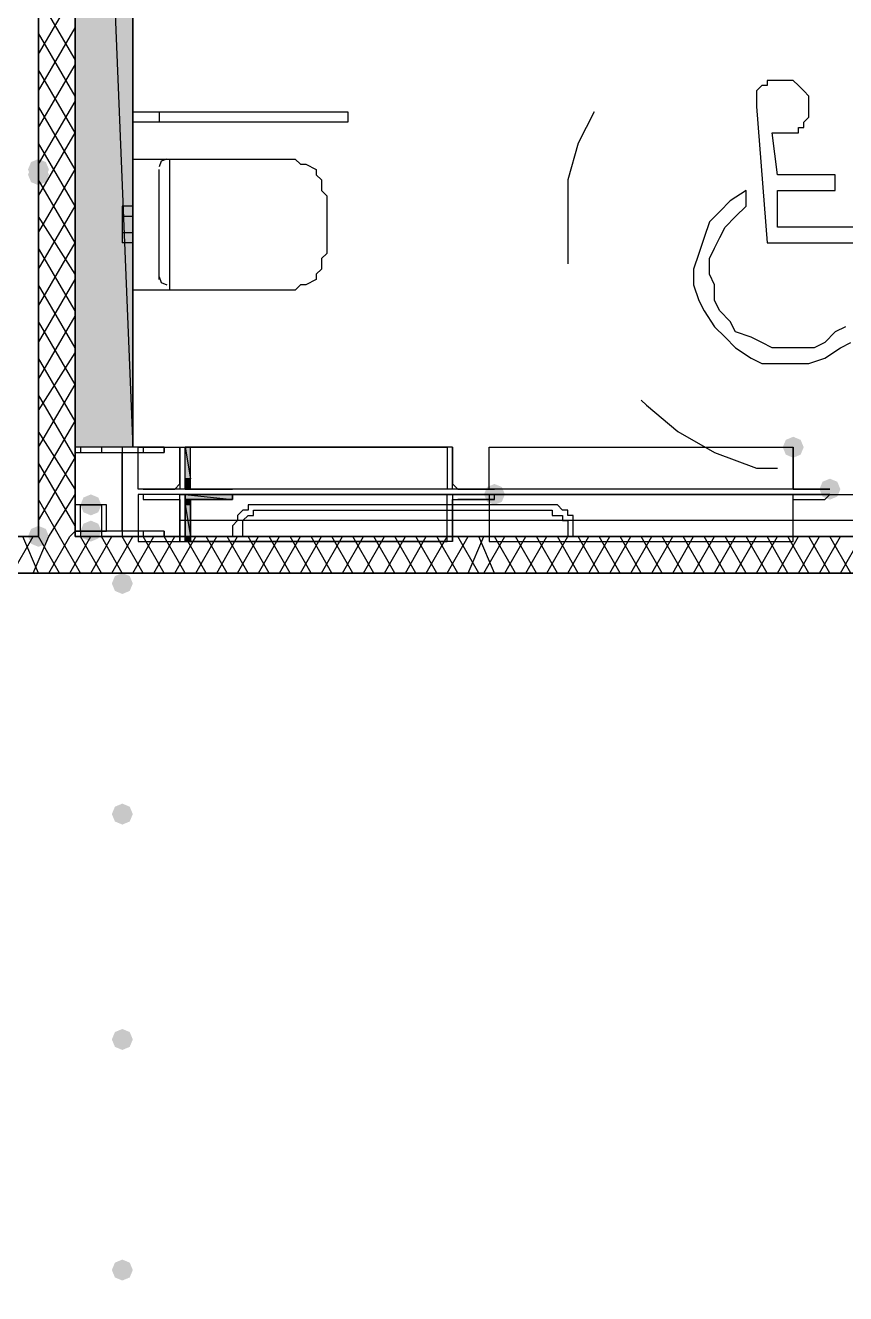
# Model space of a CAD drawing. Header units: millimetres. Extents: x 0 to 420, y 0 to 297.
# Drawn here: x 376.87 to 383.5, y 132.78 to 143.02 of the extents above; entities that cross this region are included whole.
import ezdxf

# ---------------------------------------------------------------- set-up
doc = ezdxf.new("R2010")
doc.units = ezdxf.units.MM
doc.layers.get('0').update_dxf_attribs({"linetype": 'CONTINUOUS'})

msp = doc.modelspace()

# ---------------------------------------------------------------- hatches: boundary and pattern name
at = {"true_color": 0x000007}
h = msp.add_hatch(color=0, dxfattribs=at)
h.paths.add_polyline_path([(376.978333, 156.633333), (376.978333, 138.895667)], flags=0)
h.paths.add_polyline_path([(376.978333, 138.895667), (376.978333, 156.633333)], flags=0)
h = msp.add_hatch(color=0, dxfattribs=at)
h.paths.add_polyline_path([(377.740333, 151.045333), (377.274667, 151.045333), (377.740333, 139.615333)], flags=0)
h.paths.add_polyline_path([(377.274667, 151.045333), (377.740333, 139.615333), (377.274667, 139.615333)], flags=0)
for points in [[(377.740333, 142.197667), (377.715463, 142.137871), (377.655667, 142.113), (377.595871, 142.137871), (377.571, 142.197667), (377.595871, 142.257462), (377.655667, 142.282333), (377.715462, 142.257463)], [(377.740333, 140.335), (377.715463, 140.275204), (377.655667, 140.250333), (377.595871, 140.275204), (377.571, 140.335), (377.595871, 140.394796), (377.655667, 140.419667), (377.715462, 140.394796)], [(383.159, 139.615333), (383.134129, 139.555537), (383.074333, 139.530667), (383.014537, 139.555537), (382.989667, 139.615333), (383.014537, 139.675129), (383.074333, 139.7), (383.134129, 139.675129)], [(383.455333, 139.276667), (383.430462, 139.216871), (383.370667, 139.192), (383.310871, 139.216871), (383.286, 139.276667), (383.310871, 139.336462), (383.370667, 139.361333), (383.430462, 139.336463)], [(377.486333, 139.149667), (377.461462, 139.089871), (377.401667, 139.065), (377.341871, 139.089871), (377.317, 139.149667), (377.341871, 139.209462), (377.401667, 139.234333), (377.461462, 139.209463)], [(380.746, 139.234333), (380.721129, 139.174537), (380.661333, 139.149667), (380.601537, 139.174537), (380.576667, 139.234333), (380.601537, 139.294129), (380.661333, 139.319), (380.721129, 139.294129)], [(377.486333, 138.938), (377.461462, 138.878204), (377.401667, 138.853333), (377.341871, 138.878204), (377.317, 138.938), (377.341871, 138.997796), (377.401667, 139.022667), (377.461462, 138.997796)], [(377.063, 138.895667), (377.038129, 138.835871), (376.978333, 138.811), (376.918537, 138.835871), (376.893667, 138.895667), (376.918537, 138.955462), (376.978333, 138.980333), (377.038129, 138.955463)], [(377.740333, 138.514667), (377.715463, 138.454871), (377.655667, 138.43), (377.595871, 138.454871), (377.571, 138.514667), (377.595871, 138.574462), (377.655667, 138.599333), (377.715462, 138.574463)], [(377.740333, 136.652), (377.715463, 136.592204), (377.655667, 136.567333), (377.595871, 136.592204), (377.571, 136.652), (377.595871, 136.711796), (377.655667, 136.736667), (377.715462, 136.711796)], [(377.740333, 134.831667), (377.715463, 134.771871), (377.655667, 134.747), (377.595871, 134.771871), (377.571, 134.831667), (377.595871, 134.891462), (377.655667, 134.916333), (377.715462, 134.891463)], [(377.740333, 132.969), (377.715463, 132.909204), (377.655667, 132.884333), (377.595871, 132.909204), (377.571, 132.969), (377.595871, 133.028796), (377.655667, 133.053667), (377.715462, 133.028796)]]:
    msp.add_hatch(color=0, dxfattribs=at).paths.add_polyline_path(points, flags=0)
at = {"true_color": 0x0000fe}
for points in [[(377.063, 141.859), (377.038129, 141.799204), (376.978333, 141.774333), (376.918537, 141.799204), (376.893667, 141.859), (376.918537, 141.918796), (376.978333, 141.943667), (377.038129, 141.918796)], [(377.063, 141.816667), (377.038129, 141.756871), (376.978333, 141.732), (376.918537, 141.756871), (376.893667, 141.816667), (376.918537, 141.876462), (376.978333, 141.901333), (377.038129, 141.876463)], [(377.063, 138.895667), (377.038129, 138.835871), (376.978333, 138.811), (376.918537, 138.835871), (376.893667, 138.895667), (376.918537, 138.955462), (376.978333, 138.980333), (377.038129, 138.955463)]]:
    msp.add_hatch(color=0, dxfattribs=at).paths.add_polyline_path(points, flags=0)
at = {"true_color": 0x000062}
h = msp.add_hatch(color=0, dxfattribs=at)
h.paths.add_polyline_path([(378.163667, 139.615333), (378.206, 139.615333)], flags=0)
h.paths.add_polyline_path([(378.206, 139.615333), (378.163667, 139.615333)], flags=0)
h.paths.add_polyline_path([(378.206, 139.615333), (378.163667, 139.615333)], flags=0)
h.paths.add_polyline_path([(378.163667, 139.615333), (378.206, 139.615333)], flags=0)
h.paths.add_polyline_path([(378.206, 139.615333), (378.163667, 139.615333)], flags=0)
h.paths.add_polyline_path([(378.206, 139.615333), (378.163667, 139.615333)], flags=0)
h.paths.add_polyline_path([(378.163667, 139.615333), (378.206, 139.615333)], flags=0)
h.paths.add_polyline_path([(378.206, 139.615333), (378.163667, 139.615333)], flags=0)
h = msp.add_hatch(color=0, dxfattribs=at)
h.paths.add_polyline_path([(378.206, 139.615333), (378.163667, 139.615333), (378.206, 139.361333)], flags=0)
h.paths.add_polyline_path([(378.163667, 139.615333), (378.206, 139.361333), (378.163667, 139.361333)], flags=0)
h = msp.add_hatch(color=0, dxfattribs=at)
h.paths.add_polyline_path([(378.206, 139.361333), (378.163667, 139.361333), (378.206, 139.319)], flags=0)
h.paths.add_polyline_path([(378.163667, 139.361333), (378.206, 139.319), (378.163667, 139.319)], flags=0)
h = msp.add_hatch(color=0, dxfattribs=at)
h.paths.add_polyline_path([(378.206, 139.319), (378.163667, 139.319), (378.206, 139.276667)], flags=0)
h.paths.add_polyline_path([(378.163667, 139.319), (378.206, 139.276667), (378.163667, 139.276667)], flags=0)
h.paths.add_polyline_path([(378.206, 139.276667), (378.163667, 139.276667)], flags=0)
h.paths.add_polyline_path([(378.163667, 139.276667), (378.206, 139.276667)], flags=0)
h.paths.add_polyline_path([(378.206, 139.276667), (378.163667, 139.276667)], flags=0)
h.paths.add_polyline_path([(378.206, 139.276667), (378.163667, 139.276667)], flags=0)
h = msp.add_hatch(color=0, dxfattribs=at)
h.paths.add_polyline_path([(378.248333, 139.276667), (378.163667, 139.276667)], flags=0)
h.paths.add_polyline_path([(378.248333, 139.276667), (378.163667, 139.276667), (378.206, 139.276667)], flags=0)
h = msp.add_hatch(color=0, dxfattribs=at)
h.paths.add_polyline_path([(378.502333, 139.276667), (378.163667, 139.276667)], flags=0)
h.paths.add_polyline_path([(378.502333, 139.276667), (378.163667, 139.276667), (378.248333, 139.276667)], flags=0)
h = msp.add_hatch(color=0, dxfattribs=at)
h.paths.add_polyline_path([(378.163667, 139.276667), (378.544667, 139.276667)], flags=0)
h.paths.add_polyline_path([(378.544667, 139.276667), (378.163667, 139.276667)], flags=0)
h.paths.add_polyline_path([(378.544667, 139.276667), (378.163667, 139.276667)], flags=0)
h.paths.add_polyline_path([(378.163667, 139.276667), (378.544667, 139.276667)], flags=0)
h.paths.add_polyline_path([(378.544667, 139.276667), (378.163667, 139.276667)], flags=0)
h.paths.add_polyline_path([(378.544667, 139.276667), (378.163667, 139.276667)], flags=0)
h.paths.add_polyline_path([(378.163667, 139.276667), (378.544667, 139.276667)], flags=0)
h.paths.add_polyline_path([(378.544667, 139.276667), (378.163667, 139.276667)], flags=0)
h.paths.add_polyline_path([(378.544667, 139.276667), (378.163667, 139.276667)], flags=0)
h.paths.add_polyline_path([(378.163667, 139.276667), (378.544667, 139.276667)], flags=0)
h.paths.add_polyline_path([(378.544667, 139.276667), (378.163667, 139.276667)], flags=0)
h.paths.add_polyline_path([(378.544667, 139.276667), (378.163667, 139.276667)], flags=0)
h.paths.add_polyline_path([(378.163667, 139.276667), (378.544667, 139.276667)], flags=0)
h = msp.add_hatch(color=0, dxfattribs=at)
h.paths.add_polyline_path([(378.163667, 139.234333), (378.544667, 139.234333)], flags=0)
h.paths.add_polyline_path([(378.544667, 139.234333), (378.163667, 139.234333)], flags=0)
h.paths.add_polyline_path([(378.544667, 139.234333), (378.163667, 139.234333)], flags=0)
h.paths.add_polyline_path([(378.163667, 139.234333), (378.544667, 139.234333)], flags=0)
h.paths.add_polyline_path([(378.544667, 139.234333), (378.163667, 139.234333)], flags=0)
h.paths.add_polyline_path([(378.544667, 139.234333), (378.163667, 139.234333)], flags=0)
h.paths.add_polyline_path([(378.163667, 139.234333), (378.544667, 139.234333)], flags=0)
h.paths.add_polyline_path([(378.544667, 139.234333), (378.163667, 139.234333)], flags=0)
h.paths.add_polyline_path([(378.544667, 139.234333), (378.163667, 139.234333)], flags=0)
h = msp.add_hatch(color=0, dxfattribs=at)
h.paths.add_polyline_path([(378.544667, 139.234333), (378.163667, 139.234333), (378.544667, 139.192)], flags=0)
h.paths.add_polyline_path([(378.163667, 139.234333), (378.544667, 139.192), (378.163667, 139.192)], flags=0)
h.paths.add_polyline_path([(378.544667, 139.192), (378.163667, 139.192)], flags=0)
h.paths.add_polyline_path([(378.163667, 139.192), (378.544667, 139.192)], flags=0)
h.paths.add_polyline_path([(378.544667, 139.192), (378.502333, 139.192)], flags=0)
h.paths.add_polyline_path([(378.544667, 139.192), (378.502333, 139.192)], flags=0)
h.paths.add_polyline_path([(378.502333, 139.192), (378.544667, 139.192)], flags=0)
for points in [[(378.544667, 139.276667), (378.502333, 139.276667)], [(378.163667, 138.853333), (378.206, 138.853333)]]:
    msp.add_hatch(color=0, dxfattribs=at).paths.add_polyline_path(points, flags=0)
h = msp.add_hatch(color=0, dxfattribs=at)
h.paths.add_polyline_path([(378.502333, 139.276667), (378.544667, 139.276667)], flags=0)
h.paths.add_polyline_path([(378.544667, 139.276667), (378.502333, 139.276667)], flags=0)
h = msp.add_hatch(color=0, dxfattribs=at)
h.paths.add_polyline_path([(378.248333, 139.192), (378.163667, 139.192)], flags=0)
h.paths.add_polyline_path([(378.248333, 139.192), (378.163667, 139.192), (378.502333, 139.192)], flags=0)
h = msp.add_hatch(color=0, dxfattribs=at)
h.paths.add_polyline_path([(378.206, 139.192), (378.163667, 139.192)], flags=0)
h.paths.add_polyline_path([(378.206, 139.192), (378.163667, 139.192)], flags=0)
h.paths.add_polyline_path([(378.163667, 139.192), (378.206, 139.192)], flags=0)
h.paths.add_polyline_path([(378.206, 139.192), (378.163667, 139.192)], flags=0)
h.paths.add_polyline_path([(378.206, 139.192), (378.163667, 139.192)], flags=0)
h.paths.add_polyline_path([(378.163667, 139.192), (378.206, 139.192)], flags=0)
h.paths.add_polyline_path([(378.206, 139.192), (378.163667, 139.192)], flags=0)
h.paths.add_polyline_path([(378.206, 139.192), (378.163667, 139.192), (378.248333, 139.192)], flags=0)
h = msp.add_hatch(color=0, dxfattribs=at)
h.paths.add_polyline_path([(378.206, 139.192), (378.163667, 139.192), (378.206, 139.149667)], flags=0)
h.paths.add_polyline_path([(378.163667, 139.192), (378.206, 139.149667), (378.163667, 139.149667)], flags=0)
h = msp.add_hatch(color=0, dxfattribs=at)
h.paths.add_polyline_path([(378.206, 139.149667), (378.163667, 139.149667), (378.206, 138.895667)], flags=0)
h.paths.add_polyline_path([(378.163667, 139.149667), (378.206, 138.895667), (378.163667, 138.895667)], flags=0)
h.paths.add_polyline_path([(378.206, 138.895667), (378.163667, 138.895667)], flags=0)
h.paths.add_polyline_path([(378.163667, 138.895667), (378.206, 138.895667)], flags=0)
h.paths.add_polyline_path([(378.206, 138.895667), (378.163667, 138.895667)], flags=0)
h.paths.add_polyline_path([(378.206, 138.895667), (378.163667, 138.895667)], flags=0)
h = msp.add_hatch(color=0, dxfattribs=at)
h.paths.add_polyline_path([(378.206, 138.895667), (378.163667, 138.895667), (378.206, 138.853333)], flags=0)
h.paths.add_polyline_path([(378.163667, 138.895667), (378.206, 138.853333), (378.163667, 138.853333)], flags=0)

# ---------------------------------------------------------------- linework, layer by layer
at = {"color": 0, "true_color": 0x000007}
for points in [[(376.978333, 156.633333), (376.978333, 138.895667)], [(376.978333, 138.895667), (376.978333, 156.633333)], [(376.978333, 138.895667), (376.978333, 156.633333)], [(376.978333, 138.895667), (376.978333, 156.633333)], [(377.740333, 151.045333), (377.274667, 151.045333), (377.740333, 139.615333)], [(377.274667, 151.045333), (377.740333, 139.615333), (377.274667, 139.615333)], [(377.740333, 151.045333), (377.740333, 139.615333), (377.274667, 139.615333), (377.274667, 151.045333)], [(376.978333, 138.895667), (376.978333, 150.029333), (360.383667, 150.029333), (360.383667, 138.895667)], [(377.740333, 142.409333), (377.740333, 142.155333)], [(377.740333, 142.324667), (379.476, 142.324667), (379.476, 142.282333), (379.476, 142.24), (377.740333, 142.24), (377.740333, 142.324667), (377.952, 142.324667), (377.952, 142.24), (377.740333, 142.24)], [(379.306667, 141.181667), (379.264333, 141.139333), (379.264333, 141.054667), (379.222, 141.012333), (379.222, 140.97), (379.137333, 140.927667), (379.095, 140.927667), (379.052667, 140.885333), (379.010333, 140.885333), (377.740333, 140.885333), (377.740333, 141.943667), (379.010333, 141.943667), (379.052667, 141.943667), (379.095, 141.901333), (379.137333, 141.901333), (379.222, 141.859), (379.222, 141.816667), (379.264333, 141.774333), (379.264333, 141.689667), (379.306667, 141.647333)], [(377.740333, 141.054667), (377.740333, 141.774333)], [(377.994333, 139.615333), (377.274667, 139.615333), (377.274667, 139.573), (377.655667, 139.573), (377.655667, 138.938), (377.274667, 138.938), (377.274667, 138.895667), (377.994333, 138.895667), (377.994333, 138.938), (377.655667, 138.938), (377.655667, 139.573), (377.994333, 139.573)], [(380.619, 139.615333), (383.074333, 139.615333), (383.074333, 139.276667), (380.619, 139.276667)], [(380.619, 138.853333), (383.074333, 138.853333), (383.074333, 139.234333), (380.619, 139.234333)], [(377.528667, 139.149667), (377.274667, 139.149667), (377.274667, 138.938), (377.528667, 138.938)], [(377.486333, 139.149667), (377.486333, 138.938), (377.317, 138.938), (377.317, 139.149667)], [(378.544667, 138.895667), (378.629333, 138.895667), (378.629333, 138.980333), (378.629333, 139.022667), (378.671667, 139.065), (378.714, 139.065), (378.714, 139.107333), (381.127, 139.107333), (381.127, 139.065), (381.169333, 139.065), (381.211667, 139.065), (381.211667, 139.022667), (381.254, 139.022667), (381.254, 138.980333), (381.254, 138.895667), (381.211667, 138.895667), (381.338667, 138.895667), (381.296333, 138.895667), (381.296333, 138.980333), (381.296333, 139.022667), (381.296333, 139.065), (381.254, 139.065), (381.254, 139.107333), (381.211667, 139.107333), (381.169333, 139.149667), (381.127, 139.149667), (378.714, 139.149667), (378.671667, 139.149667), (378.671667, 139.107333), (378.629333, 139.107333), (378.587, 139.065), (378.587, 139.022667), (378.544667, 138.980333)], [(367.876667, 138.599333), (360.383667, 138.599333), (360.383667, 104.097667), (373.083667, 104.097667), (373.083667, 110.193667), (389.593667, 110.193667), (389.593667, 121.496667), (389.593667, 138.599333)]]:
    msp.add_lwpolyline(points, close=True, dxfattribs=at)
for points in [[(376.978333, 138.895667), (376.978333, 156.633333), (376.978333, 138.895667), (376.978333, 156.633333)], [(377.274667, 138.895667), (377.274667, 151.045333)], [(376.978333, 150.029333), (376.978333, 138.895667)], [(376.978333, 142.790333), (377.274667, 143.298333)], [(377.274667, 142.748), (376.978333, 143.256)], [(376.978333, 142.494), (377.274667, 143.002)], [(377.274667, 142.451667), (376.978333, 142.959667)], [(376.978333, 142.197667), (377.274667, 142.705667)], [(377.274667, 142.155333), (376.978333, 142.663333)], [(383.709333, 141.393333), (382.947333, 141.393333), (382.947333, 141.689667), (383.413, 141.689667), (383.413, 141.816667), (382.947333, 141.816667), (382.905, 142.155333), (382.947333, 142.155333), (382.989667, 142.155333), (383.032, 142.155333), (383.074333, 142.155333), (383.116667, 142.155333), (383.116667, 142.197667), (383.159, 142.197667), (383.159, 142.24), (383.201333, 142.282333), (383.201333, 142.324667), (383.201333, 142.367), (383.201333, 142.409333), (383.201333, 142.451667), (383.159, 142.494), (383.116667, 142.536333), (383.074333, 142.578667), (383.032, 142.578667), (382.989667, 142.578667), (382.947333, 142.578667), (382.905, 142.578667), (382.862667, 142.578667), (382.862667, 142.536333), (382.820333, 142.536333), (382.778, 142.494), (382.778, 142.451667), (382.778, 142.409333), (382.778, 142.367), (382.862667, 141.266333), (383.624667, 141.266333)], [(376.978333, 141.901333), (377.274667, 142.409333)], [(377.274667, 141.859), (376.978333, 142.367)], [(381.465667, 142.324667), (381.338667, 142.070667), (381.254, 141.774333), (381.254, 141.435667), (381.254, 141.097)], [(376.978333, 141.647333), (377.274667, 142.155333)], [(377.274667, 141.562667), (376.978333, 142.070667)], [(378.0155, 141.943667), (377.970605, 141.925061), (377.952, 141.880167)], [(378.036667, 141.943667), (378.036667, 140.885333)], [(376.978333, 141.351), (377.274667, 141.859)], [(377.952, 141.435667), (377.952, 141.859)], [(377.274667, 141.266333), (376.978333, 141.774333)], [(383.497667, 140.589), (383.413, 140.546667), (383.328333, 140.462), (383.243667, 140.419667), (383.116667, 140.419667), (383.032, 140.419667), (382.905, 140.419667), (382.820333, 140.462), (382.735667, 140.504333), (382.608667, 140.546667), (382.566333, 140.631333), (382.481667, 140.716), (382.439333, 140.800667), (382.439333, 140.927667), (382.397, 141.012333), (382.397, 141.139333), (382.439333, 141.224), (382.481667, 141.308667), (382.524, 141.393333), (382.608667, 141.478), (382.693333, 141.562667), (382.693333, 141.689667), (382.566333, 141.605), (382.481667, 141.520333), (382.397, 141.435667), (382.354667, 141.308667), (382.312333, 141.181667), (382.27, 141.054667), (382.27, 140.927667), (382.312333, 140.800667), (382.354667, 140.716), (382.439333, 140.589), (382.524, 140.504333), (382.608667, 140.419667), (382.735667, 140.335), (382.820333, 140.292667), (382.947333, 140.292667), (383.074333, 140.292667), (383.201333, 140.292667), (383.328333, 140.335), (383.455333, 140.419667), (383.54, 140.462)], [(376.978333, 141.054667), (377.274667, 141.562667)], [(377.655667, 141.562667), (377.655667, 141.520333), (377.655667, 141.478)], [(377.740333, 141.562667), (377.655667, 141.562667)], [(377.740333, 141.562667), (377.740333, 141.520333), (377.740333, 141.478)], [(377.274667, 141.012333), (376.978333, 141.478)], [(377.740333, 141.478), (377.655667, 141.478), (377.655667, 141.435667), (377.655667, 141.393333), (377.655667, 141.351), (377.740333, 141.351)], [(377.740333, 141.478), (377.740333, 141.435667), (377.740333, 141.393333), (377.740333, 141.351)], [(377.952, 140.97), (377.952, 141.435667)], [(377.655667, 141.351), (377.655667, 141.308667), (377.655667, 141.266333)], [(377.740333, 141.351), (377.740333, 141.308667), (377.740333, 141.266333)], [(376.978333, 140.758333), (377.274667, 141.266333)], [(377.274667, 140.716), (376.978333, 141.224)], [(377.740333, 141.266333), (377.655667, 141.266333)], [(376.978333, 140.462), (377.274667, 140.97)], [(377.952, 140.991167), (377.970605, 140.946272), (378.0155, 140.927667)], [(377.274667, 140.419667), (376.978333, 140.927667)], [(376.978333, 140.165667), (377.274667, 140.673667)], [(377.274667, 140.123333), (376.978333, 140.631333)], [(376.978333, 139.911667), (377.274667, 140.377333)], [(377.274667, 139.827), (376.978333, 140.335)], [(376.978333, 139.615333), (377.274667, 140.123333)], [(377.274667, 139.530667), (376.978333, 140.038667)], [(381.846667, 139.996333), (381.889, 139.954), (382.143, 139.742333), (382.439333, 139.573), (382.778, 139.446), (382.947333, 139.446)], [(376.978333, 139.319), (377.274667, 139.827)], [(377.274667, 139.276667), (376.978333, 139.742333)], [(377.317, 139.615333), (377.317, 139.573)], [(377.486333, 139.615333), (377.486333, 139.573)], [(377.655667, 139.615333), (377.655667, 138.895667)], [(378.163667, 139.276667), (377.782667, 139.276667), (377.782667, 139.615333), (378.163667, 139.615333)], [(377.825, 139.615333), (377.825, 139.573)], [(378.121333, 139.615333), (380.280333, 139.615333), (380.280333, 139.276667), (378.121333, 139.276667), (377.825, 139.276667), (378.079, 139.276667), (378.121333, 139.319), (378.121333, 139.615333), (378.121333, 139.276667)], [(377.994333, 139.615333), (377.994333, 139.573)], [(380.322667, 139.615333), (378.163667, 139.615333)], [(380.322667, 139.276667), (380.322667, 139.615333), (380.322667, 139.319), (380.365, 139.276667)], [(383.074333, 139.276667), (383.116667, 139.276667), (383.328333, 139.276667), (383.370667, 139.276667), (383.074333, 139.276667), (383.074333, 139.319), (383.074333, 139.615333)], [(376.978333, 139.022667), (377.274667, 139.530667)], [(377.274667, 138.980333), (376.978333, 139.488333)], [(377.063, 138.895667), (377.274667, 139.234333)], [(378.163667, 139.234333), (377.782667, 139.234333), (377.782667, 138.853333), (378.163667, 138.853333)], [(378.121333, 138.853333), (380.280333, 138.853333), (380.280333, 139.234333), (378.121333, 139.234333), (377.825, 139.234333), (377.825, 139.192), (378.079, 139.192), (378.121333, 139.192), (378.121333, 138.895667), (378.121333, 138.853333), (378.121333, 139.234333)], [(388.747, 139.022667), (388.747, 139.234333), (388.747, 139.192), (388.747, 139.022667), (378.121333, 139.022667), (378.121333, 139.234333), (388.747, 139.234333)], [(380.322667, 139.276667), (378.163667, 139.276667)], [(380.322667, 139.234333), (378.163667, 139.234333)], [(380.322667, 139.234333), (380.322667, 138.853333), (378.163667, 138.853333)], [(378.544667, 139.276667), (378.248333, 139.276667)], [(380.661333, 139.276667), (380.365, 139.276667), (380.661333, 139.276667), (380.322667, 139.276667)], [(380.661333, 139.192), (380.365, 139.192), (380.661333, 139.192), (380.661333, 139.234333), (380.322667, 139.234333)], [(383.370667, 139.234333), (383.074333, 139.234333)], [(383.074333, 138.895667), (383.074333, 139.192), (383.116667, 139.192), (383.328333, 139.192), (383.370667, 139.234333)], [(377.147667, 138.895667), (376.978333, 139.192)], [(378.544667, 139.192), (378.248333, 139.192)], [(380.322667, 138.895667), (380.322667, 139.192), (380.365, 139.192)], [(377.232333, 138.895667), (377.274667, 138.938)], [(377.317, 138.938), (377.317, 138.895667)], [(377.486333, 138.938), (377.486333, 138.895667)], [(377.825, 138.938), (377.825, 138.895667)], [(377.994333, 138.938), (377.994333, 138.895667)], [(376.978333, 138.895667), (374.184333, 138.895667)], [(376.766667, 138.599333), (376.936, 138.895667)], [(376.978333, 138.599333), (376.851333, 138.895667)], [(376.936, 138.599333), (377.063, 138.895667)], [(377.147667, 138.599333), (376.978333, 138.895667)], [(377.063, 138.599333), (377.232333, 138.895667)], [(377.317, 138.599333), (377.147667, 138.895667)], [(377.232333, 138.599333), (377.401667, 138.895667)], [(389.593667, 138.895667), (377.274667, 138.895667)], [(377.486333, 138.599333), (377.317, 138.895667)], [(377.401667, 138.599333), (377.571, 138.895667)], [(377.655667, 138.599333), (377.486333, 138.895667)], [(377.571, 138.599333), (377.740333, 138.895667)], [(377.825, 138.599333), (377.655667, 138.895667)], [(377.740333, 138.599333), (377.909667, 138.895667)], [(377.994333, 138.599333), (377.825, 138.895667)], [(377.909667, 138.599333), (378.079, 138.895667)], [(378.163667, 138.599333), (377.994333, 138.895667)], [(378.079, 138.599333), (378.248333, 138.895667)], [(378.333, 138.599333), (378.163667, 138.895667)], [(378.248333, 138.599333), (378.417667, 138.895667)], [(378.502333, 138.599333), (378.333, 138.895667)], [(378.417667, 138.599333), (378.587, 138.895667)], [(378.671667, 138.599333), (378.502333, 138.895667)], [(378.544667, 138.895667), (378.629333, 138.895667)], [(378.587, 138.599333), (378.756333, 138.895667)], [(378.841, 138.599333), (378.671667, 138.895667)], [(378.756333, 138.599333), (378.925667, 138.895667)], [(379.010333, 138.599333), (378.841, 138.895667)], [(378.925667, 138.599333), (379.095, 138.895667)], [(379.179667, 138.599333), (379.010333, 138.895667)], [(379.095, 138.599333), (379.264333, 138.895667)], [(379.349, 138.599333), (379.179667, 138.895667)], [(379.264333, 138.599333), (379.433667, 138.895667)], [(379.518333, 138.599333), (379.349, 138.895667)], [(379.433667, 138.599333), (379.603, 138.895667)], [(379.687667, 138.599333), (379.518333, 138.895667)], [(379.603, 138.599333), (379.772333, 138.895667)], [(379.857, 138.599333), (379.687667, 138.895667)], [(379.772333, 138.599333), (379.941667, 138.895667)], [(380.026333, 138.599333), (379.857, 138.895667)], [(379.941667, 138.599333), (380.111, 138.895667)], [(380.195667, 138.599333), (380.026333, 138.895667)], [(380.111, 138.599333), (380.280333, 138.895667)], [(380.365, 138.599333), (380.195667, 138.895667)], [(380.280333, 138.599333), (380.449667, 138.895667)], [(380.322667, 138.853333), (380.322667, 138.895667)], [(380.534333, 138.599333), (380.365, 138.895667)], [(380.449667, 138.599333), (380.576667, 138.895667)], [(380.661333, 138.599333), (380.534333, 138.895667)], [(380.576667, 138.599333), (380.746, 138.895667)], [(380.830667, 138.599333), (380.661333, 138.895667)], [(380.746, 138.599333), (380.915333, 138.895667)], [(381, 138.599333), (380.830667, 138.895667)], [(380.915333, 138.599333), (381.084667, 138.895667)], [(381.169333, 138.599333), (381, 138.895667)], [(381.084667, 138.599333), (381.254, 138.895667)], [(381.338667, 138.599333), (381.169333, 138.895667)], [(381.254, 138.599333), (381.423333, 138.895667)], [(381.254, 138.895667), (381.296333, 138.895667)], [(381.508, 138.599333), (381.338667, 138.895667)], [(381.423333, 138.599333), (381.592667, 138.895667)], [(381.677333, 138.599333), (381.508, 138.895667)], [(381.592667, 138.599333), (381.762, 138.895667)], [(381.846667, 138.599333), (381.677333, 138.895667)], [(381.762, 138.599333), (381.931333, 138.895667)], [(382.016, 138.599333), (381.846667, 138.895667)], [(381.931333, 138.599333), (382.100667, 138.895667)], [(382.185333, 138.599333), (382.016, 138.895667)], [(382.100667, 138.599333), (382.27, 138.895667)], [(382.354667, 138.599333), (382.185333, 138.895667)], [(382.27, 138.599333), (382.439333, 138.895667)], [(382.524, 138.599333), (382.354667, 138.895667)], [(382.439333, 138.599333), (382.608667, 138.895667)], [(382.693333, 138.599333), (382.524, 138.895667)], [(382.608667, 138.599333), (382.778, 138.895667)], [(382.862667, 138.599333), (382.693333, 138.895667)], [(382.778, 138.599333), (382.947333, 138.895667)], [(383.032, 138.599333), (382.862667, 138.895667)], [(382.947333, 138.599333), (383.116667, 138.895667)], [(383.201333, 138.599333), (383.032, 138.895667)], [(383.074333, 138.853333), (383.074333, 138.895667)], [(383.116667, 138.599333), (383.286, 138.895667)], [(383.370667, 138.599333), (383.201333, 138.895667)], [(383.286, 138.599333), (383.455333, 138.895667)], [(383.54, 138.599333), (383.370667, 138.895667)], [(383.455333, 138.599333), (383.624667, 138.895667)], [(374.184333, 138.599333), (389.593667, 138.599333)]]:
    msp.add_lwpolyline(points, dxfattribs=at)
at = {"color": 0, "true_color": 0x000068}
msp.add_lwpolyline([(377.274667, 151.341667), (381.973667, 151.341667), (381.973667, 151.045333), (377.274667, 151.045333), (377.274667, 138.895667), (389.593667, 138.895667), (389.593667, 151.045333), (384.894667, 151.045333), (384.894667, 151.341667), (389.593667, 151.341667), (389.593667, 155.998333), (377.274667, 155.998333)], close=True, dxfattribs=at)
at = {"color": 0, "true_color": 0x000062}
for points in [[(378.163667, 139.615333), (378.206, 139.615333)], [(378.206, 139.615333), (378.163667, 139.615333)], [(378.206, 139.615333), (378.163667, 139.615333)], [(378.163667, 139.615333), (378.206, 139.615333)], [(378.206, 139.615333), (378.163667, 139.615333)], [(378.206, 139.615333), (378.163667, 139.615333)], [(378.163667, 139.615333), (378.206, 139.615333)], [(378.206, 139.615333), (378.163667, 139.615333)], [(378.206, 139.615333), (378.163667, 139.615333), (378.206, 139.361333)], [(378.163667, 139.615333), (378.206, 139.361333), (378.163667, 139.361333)], [(378.206, 139.361333), (378.163667, 139.361333), (378.206, 139.319)], [(378.163667, 139.361333), (378.206, 139.319), (378.163667, 139.319)], [(378.206, 139.319), (378.163667, 139.319), (378.206, 139.276667)], [(378.163667, 139.319), (378.206, 139.276667), (378.163667, 139.276667)], [(378.206, 139.276667), (378.163667, 139.276667)], [(378.163667, 139.276667), (378.206, 139.276667)], [(378.206, 139.276667), (378.163667, 139.276667)], [(378.206, 139.276667), (378.163667, 139.276667)], [(378.248333, 139.276667), (378.163667, 139.276667)], [(378.248333, 139.276667), (378.163667, 139.276667), (378.206, 139.276667)], [(378.502333, 139.276667), (378.163667, 139.276667)], [(378.502333, 139.276667), (378.163667, 139.276667), (378.248333, 139.276667)], [(378.163667, 139.276667), (378.544667, 139.276667)], [(378.544667, 139.276667), (378.163667, 139.276667)], [(378.544667, 139.276667), (378.163667, 139.276667)], [(378.163667, 139.276667), (378.544667, 139.276667)], [(378.544667, 139.276667), (378.163667, 139.276667)], [(378.544667, 139.276667), (378.163667, 139.276667)], [(378.163667, 139.276667), (378.544667, 139.276667)], [(378.544667, 139.276667), (378.163667, 139.276667)], [(378.544667, 139.276667), (378.163667, 139.276667)], [(378.163667, 139.276667), (378.544667, 139.276667)], [(378.544667, 139.276667), (378.163667, 139.276667)], [(378.544667, 139.276667), (378.163667, 139.276667)], [(378.163667, 139.276667), (378.544667, 139.276667)], [(378.163667, 139.234333), (378.544667, 139.234333)], [(378.544667, 139.234333), (378.163667, 139.234333)], [(378.544667, 139.234333), (378.163667, 139.234333)], [(378.163667, 139.234333), (378.544667, 139.234333)], [(378.544667, 139.234333), (378.163667, 139.234333)], [(378.544667, 139.234333), (378.163667, 139.234333)], [(378.163667, 139.234333), (378.544667, 139.234333)], [(378.544667, 139.234333), (378.163667, 139.234333)], [(378.544667, 139.234333), (378.163667, 139.234333)], [(378.544667, 139.234333), (378.163667, 139.234333), (378.544667, 139.192)], [(378.163667, 139.234333), (378.544667, 139.192), (378.163667, 139.192)], [(378.544667, 139.276667), (378.502333, 139.276667)], [(378.502333, 139.276667), (378.544667, 139.276667)], [(378.544667, 139.276667), (378.502333, 139.276667)], [(378.544667, 139.192), (378.163667, 139.192)], [(378.163667, 139.192), (378.544667, 139.192)], [(378.248333, 139.192), (378.163667, 139.192)], [(378.248333, 139.192), (378.163667, 139.192), (378.502333, 139.192)], [(378.206, 139.192), (378.163667, 139.192)], [(378.206, 139.192), (378.163667, 139.192)], [(378.163667, 139.192), (378.206, 139.192)], [(378.206, 139.192), (378.163667, 139.192)], [(378.206, 139.192), (378.163667, 139.192)], [(378.163667, 139.192), (378.206, 139.192)], [(378.206, 139.192), (378.163667, 139.192)], [(378.206, 139.192), (378.163667, 139.192), (378.248333, 139.192)], [(378.206, 139.192), (378.163667, 139.192), (378.206, 139.149667)], [(378.163667, 139.192), (378.206, 139.149667), (378.163667, 139.149667)], [(378.206, 139.149667), (378.163667, 139.149667), (378.206, 138.895667)], [(378.163667, 139.149667), (378.206, 138.895667), (378.163667, 138.895667)], [(378.544667, 139.192), (378.502333, 139.192)], [(378.544667, 139.192), (378.502333, 139.192)], [(378.502333, 139.192), (378.544667, 139.192)], [(378.206, 138.895667), (378.163667, 138.895667)], [(378.163667, 138.895667), (378.206, 138.895667)], [(378.206, 138.895667), (378.163667, 138.895667)], [(378.206, 138.895667), (378.163667, 138.895667)], [(378.206, 138.895667), (378.163667, 138.895667), (378.206, 138.853333)], [(378.163667, 138.895667), (378.206, 138.853333), (378.163667, 138.853333)], [(378.163667, 138.853333), (378.206, 138.853333)]]:
    msp.add_lwpolyline(points, close=True, dxfattribs=at)
for points in [[(378.544667, 139.276667), (378.163667, 139.276667), (378.163667, 139.615333)], [(378.544667, 139.276667), (378.502333, 139.276667), (378.248333, 139.276667), (378.206, 139.276667), (378.206, 139.319), (378.206, 139.361333), (378.206, 139.615333), (378.163667, 139.615333)], [(378.544667, 139.234333), (378.163667, 139.234333), (378.163667, 138.853333)], [(378.544667, 139.234333), (378.544667, 139.192), (378.502333, 139.192), (378.248333, 139.192), (378.206, 139.192), (378.206, 139.149667), (378.206, 138.895667), (378.206, 138.853333), (378.163667, 138.853333)]]:
    msp.add_lwpolyline(points, dxfattribs=at)

doc.saveas('drawing.dxf')
